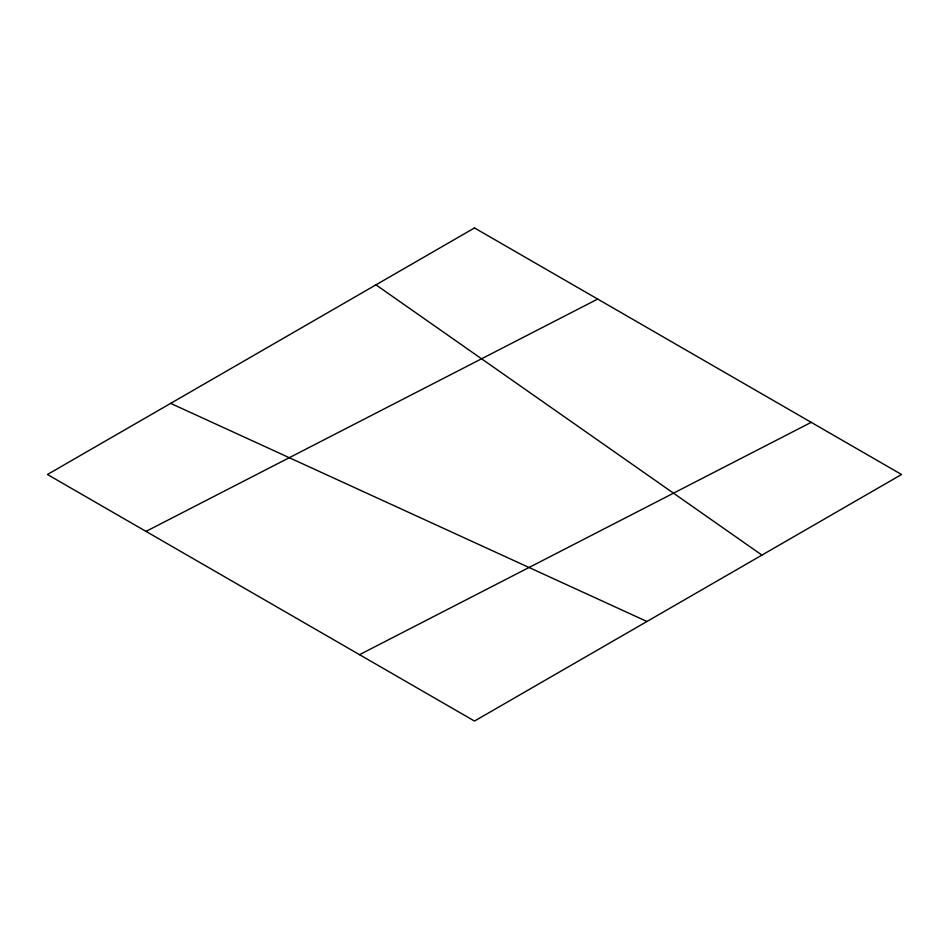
<?xml version="1.0" encoding="UTF-8"?>
<svg xmlns="http://www.w3.org/2000/svg" width="949" height="949" viewBox="0 0 949 949"><rect width="100%" height="100%" fill="white"/><g stroke="black" fill="none" stroke-linecap="round" stroke-linejoin="round"><path stroke-width="1.42" d="M146.004 531.393L597.692 299.065M359.529 654.68L811.217 422.341M170.642 403.372L646.957 621.488M375.946 284.842L761.94 555.106M474.5 227.95L47.45 474.5L474.5 721.05L901.55 474.5L474.5 227.95"/></g></svg>
